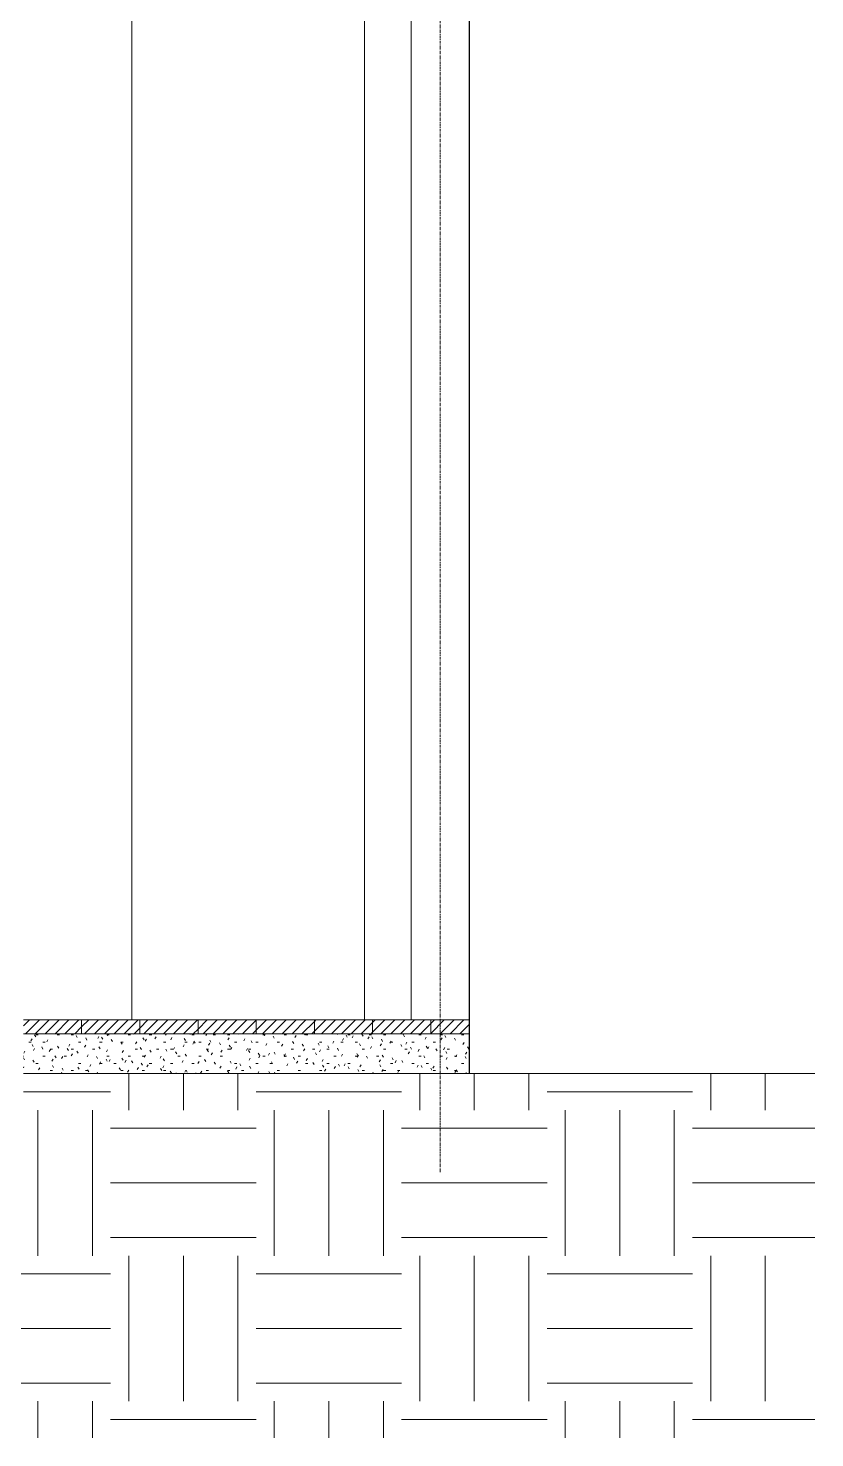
# Model space of a CAD drawing. Header units: millimetres. Extents: x -25665 to 60211, y -6376 to 13478.
# Drawn here: x 56832 to 60211, y -1794 to 4258 of the extents above; entities that cross this region are included whole.
import ezdxf

# ---------------------------------------------------------------- set-up
doc = ezdxf.new("R2010")
doc.units = ezdxf.units.MM
doc.linetypes.add('Grid Line', pattern=[22.225, 12.7, -3.175, 3.175, -3.175])
for name, color, linetype, lineweight in [('A-DETL-GENF', 92, 'Continuous', 9), ('A-DETL-MEDM', 33, 'Continuous', 25), ('A-DETL-THIN', 151, 'Continuous', 9), ('A-GENM', 13, 'Continuous', 9), ('A-WALL', 113, 'Continuous', 9), ('S-GRID', 1, 'Continuous', 9)]:
    doc.layers.add(name, color=color, linetype=linetype, lineweight=lineweight)
pattern_1 = [(45, (54060.36, 4690), (-21.2132, 21.2132), [])]

# ---------------------------------------------------------------- blocks, each defined once
blk = doc.blocks.new('Generic Models 1 - Generic Models 1-685400-Section - C')
at = {"layer": 'A-GENM'}
for p, q in [((-10212.8, 0), (-10212.8, 7516)), ((-10012.8, 7516), (-10012.8, 0))]:
    blk.add_line(p, q, dxfattribs=at)
blk = doc.blocks.new('M_Break Line1 - M_Break Line-715239-Section - C')
at = {"layer": 'A-DETL-MEDM'}
blk.add_line((-9762.7, 5181.7), (-9762.7, -230), dxfattribs=at)

msp = doc.modelspace()

# ---------------------------------------------------------------- hatches: boundary and pattern name
at = {"layer": 'A-DETL-GENF', "lineweight": 18}
h = msp.add_hatch(dxfattribs=at)
h.set_pattern_fill('FP_38', color=250, style=0, pattern_type=2)
h.set_pattern_definition(pattern_1)
h.paths.add_polyline_path([(56811.4, -60), (57061.4, -60), (57061.4, 0), (56811.4, 0)])
at = {"layer": 'A-DETL-GENF'}
h = msp.add_hatch(dxfattribs=at)
h.set_pattern_fill('FP_37', style=0, pattern_type=2)
h.set_pattern_definition([(0, (54060.36, 4690), (121.92, 30.48), [10.058, -81.382, 10.058, -81.382, -487.68]), (0, (54060.36, 4690), (121.92, 30.48), [-182.88, 10.058, -172.822, 10.058, -81.382, -213.36]), (0, (54060.36, 4690), (121.92, 30.48), [-457.2, 10.058, -50.902, 10.058, -142.342]), (120, (54106.08, 4705.24), (-87.35645, 90.34582), [10.058, -81.382, 10.058, -569.062]), (120, (54106.08, 4705.24), (-87.35645, 90.34582), [-101.498, -81.382, 10.058, -172.822, -304.8]), (120, (54106.08, 4705.24), (-87.35645, 90.34582), [-365.76, 10.058, -81.382, 10.058, -203.302]), (120, (54106.08, 4705.24), (-87.35645, 90.34582), [-467.258, -50.902, 10.058, -142.342]), (240, (54121.32, 4766.2), (-34.56355, -120.82582), [10.058, -81.382, 10.058, -569.062]), (240, (54121.32, 4766.2), (-34.56355, -120.82582), [-101.498, -81.382, 10.058, -172.822, -304.8]), (240, (54121.32, 4766.2), (-34.56355, -120.82582), [-365.76, 10.058, -81.382, 10.058, -203.302]), (240, (54121.32, 4766.2), (-34.56355, -120.82582), [-467.258, -50.902, 10.058, -142.342])])
h.paths.add_polyline_path([(58513.7, -230), (58726.6, -230), (58726.5, -60), (56811.4, -60), (56811.4, -230), (58510.5, -230)])
at = {"layer": 'A-DETL-GENF', "lineweight": 18}
h = msp.add_hatch(dxfattribs=at)
h.set_pattern_fill('FP_38', color=250, style=0, pattern_type=2)
h.set_pattern_definition(pattern_1)
h.paths.add_polyline_path([(57061.4, -60), (57311.4, -60), (57311.4, 0), (57061.4, 0)])
h = msp.add_hatch(dxfattribs=at)
h.set_pattern_fill('FP_38', color=250, style=0, pattern_type=2)
h.set_pattern_definition(pattern_1)
h.paths.add_polyline_path([(57311.4, -60), (57561.4, -60), (57561.4, 0), (57311.4, 0), (57311.4, -50)])
h = msp.add_hatch(dxfattribs=at)
h.set_pattern_fill('FP_38', color=250, style=0, pattern_type=2)
h.set_pattern_definition(pattern_1)
h.paths.add_polyline_path([(57811.4, -60), (57811.4, 0), (57561.4, 0), (57561.4, -60)])
h = msp.add_hatch(dxfattribs=at)
h.set_pattern_fill('FP_38', color=250, style=0, pattern_type=2)
h.set_pattern_definition(pattern_1)
h.paths.add_polyline_path([(57811.4, -60), (58061.4, -60), (58061.4, 0), (57811.4, 0), (57811.4, -50)])
h = msp.add_hatch(dxfattribs=at)
h.set_pattern_fill('FP_38', color=250, style=0, pattern_type=2)
h.set_pattern_definition(pattern_1)
h.paths.add_polyline_path([(58168.8, -60), (58311.4, -60), (58311.4, 0), (58061.4, 0), (58061.4, -60)])
h = msp.add_hatch(dxfattribs=at)
h.set_pattern_fill('FP_38', color=250, style=0, pattern_type=2)
h.set_pattern_definition(pattern_1)
h.paths.add_polyline_path([(58476.5, -60), (58561.4, -60), (58561.4, 0), (58311.4, 0), (58311.4, -60)])
h = msp.add_hatch(dxfattribs=at)
h.set_pattern_fill('FP_38', color=250, style=0, pattern_type=2)
h.set_pattern_definition(pattern_1)
h.paths.add_polyline_path([(58670.1, -60), (58726.6, -60), (58726.5, 0), (58561.4, 0), (58561.4, -60), (58666, -60)])
at = {"layer": 'A-DETL-GENF'}
h = msp.add_hatch(dxfattribs=at)
h.set_pattern_fill('FP_39', color=253, style=0, pattern_type=2)
h.set_pattern_definition([(0, (54060.36, 4690), (625, 625), [625, -625]), (0, (54060.36, 4924.4), (625, 625), [625, -625]), (0, (54060.36, 5158.75), (625, 625), [625, -625]), (90, (54138.5, 5236.9), (-625, 625), [625, -625]), (90, (54372.86, 5236.9), (-625, 625), [625, -625]), (90, (54607.24, 5236.9), (-625, 625), [625, -625])])
h.paths.add_polyline_path([(56561.4, -1794.4), (60211.4, -1794.4), (60211.4, -230), (56811.4, -230), (56811.4, -600), (56561.4, -600), (56561.4, -230), (49729.3, -230), (49729.3, -1794.4), (55511.4, -1794.4)])

# ---------------------------------------------------------------- linework, layer by layer
at = {"layer": 'A-DETL-THIN'}
for p, q in [((57061.4, 0), (56811.4, 0)), ((57311.4, 0), (57061.4, 0)), ((57061.4, -60), (57061.4, 0)), ((57561.4, 0), (57311.4, 0)), ((57311.4, -60), (57311.4, 0)), ((57811.4, 0), (57561.4, 0)), ((57561.4, -60), (57561.4, 0)), ((58061.4, 0), (57811.4, 0)), ((57811.4, -60), (57811.4, 0)), ((58061.4, 0), (58061.4, -60)), ((58311.4, 0), (58061.4, 0)), ((56811.4, -60), (57061.4, -60)), ((57061.4, -60), (57311.4, -60)), ((57311.4, -60), (57561.4, -60)), ((57561.4, -60), (57811.4, -60)), ((57811.4, -60), (58061.4, -60)), ((58061.4, -60), (58311.4, -60)), ((58311.4, 0), (58311.4, -60)), ((58561.4, 0), (58311.4, 0)), ((58311.4, -60), (58561.4, -60)), ((58561.4, 0), (58561.4, -60)), ((58726.6, 0), (58561.4, 0)), ((58561.4, -60), (58726.6, -60)), ((60211.4, -230), (56811.4, -230))]:
    msp.add_line(p, q, dxfattribs=at)
at = {"layer": 'A-WALL'}
for p, q in [((57276.5, 7516), (57276.5, 0)), ((58476.5, 7516), (58476.5, 0))]:
    msp.add_line(p, q, dxfattribs=at)
at = {"layer": 'S-GRID', "linetype": 'Grid Line'}
msp.add_line((58601.5, -653.8), (58601.5, 7962.9), dxfattribs=at)

# ---------------------------------------------------------------- block references
at = {"layer": 'A-DETL-GENF'}
msp.add_blockref('M_Break Line1 - M_Break Line-715239-Section - C', (68489.3, 0), dxfattribs=at)
at = {"layer": 'A-GENM'}
msp.add_blockref('Generic Models 1 - Generic Models 1-685400-Section - C', (68489.3, 0), dxfattribs=at)

doc.saveas('drawing.dxf')
